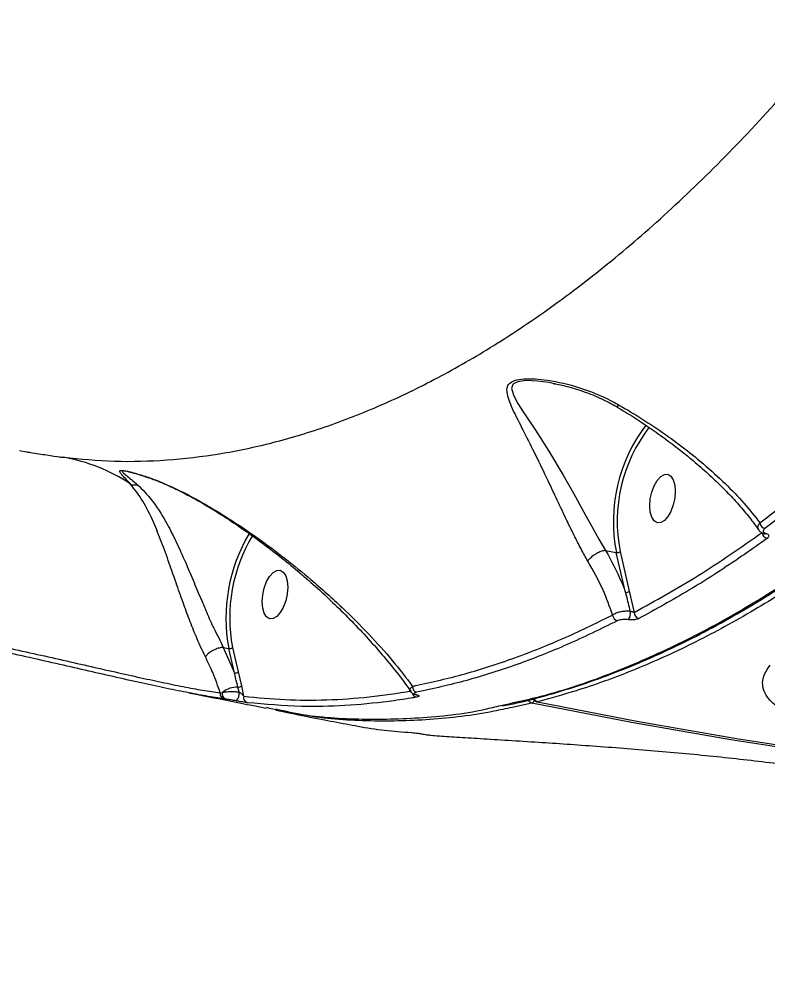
# Model space of a CAD drawing. Header units: millimetres. Extents: x -8422 to 28150, y -6982 to 5510.
# Drawn here: x 20498.1 to 20634.1, y 600.8 to 776.8 of the extents above; entities that cross this region are included whole.
import ezdxf

# ---------------------------------------------------------------- set-up
doc = ezdxf.new("R2010")
doc.units = ezdxf.units.MM
for name, color, linetype in [('DIKOM_ОБЪЕКТ', 7, 'Continuous'), ('DIKOM_РАЗМЕР_ЗОНА', 7, 'Continuous'), ('DIKOM_РАЗМЕР_ОБЪЕКТА', 7, 'Continuous')]:
    doc.layers.add(name, color=color, linetype=linetype)
doc.styles.add('style1', font='arial.ttf', dxfattribs={"width": 0.8})
doc.dimstyles.new('1-50', dxfattribs={"dimtxt": 300, "dimasz": 200, "dimexe": 100, "dimexo": 0, "dimgap": 100, "dimtad": 1, "dimdec": 0, "dimtxsty": 'style1', "dimcen": 0, "dimclrd": 7, "dimclre": 7, "dimadec": 1, "dimazin": 2, "dimtfac": 1, "dimtdec": 0, "dimtmove": 1, "dimatfit": 3, "dimfxl": 0, "dimlwd": 25, "dimlwe": 18, "dimarcsym": 0})

# ---------------------------------------------------------------- blocks, each defined once
blk = doc.blocks.new('*D15')
at = {"layer": 'Defpoints', "color": 0, "transparency": 16777216}
for p in [(19380.28, 3651.45), (27070.13, 3651.45), (15204.41, -3115.19)]:
    blk.add_point(p, dxfattribs=at)
at = {"layer": 'DIKOM_РАЗМЕР_ОБЪЕКТА', "color": 7, "lineweight": 18, "transparency": 16777216}
for p, q in [((19380.28, 3651.45), (27170.13, 3651.45)), ((15204.41, -3115.19), (27170.13, -3115.19))]:
    blk.add_line(p, q, dxfattribs=at)
at = {"layer": 'DIKOM_РАЗМЕР_ОБЪЕКТА', "color": 7, "lineweight": 25, "transparency": 16777216}
blk.add_line((27070.13, -2915.19), (27070.13, 3451.45), dxfattribs=at)
at = {"layer": 'DIKOM_РАЗМЕР_ОБЪЕКТА', "color": 7, "transparency": 16777216}
for points in [[(27036.8, 3451.45), (27103.47, 3451.45), (27070.13, 3651.45)], [(27036.8, -2915.19), (27103.47, -2915.19), (27070.13, -3115.19)]]:
    blk.add_solid(points, dxfattribs=at)
at = {"layer": 'DIKOM_РАЗМЕР_ОБЪЕКТА', "color": 0, "transparency": 16777216, "insert": (26816.96, -135.25), "char_height": 300, "attachment_point": 5, "rotation": 90, "style": 'style1'}
blk.add_mtext('6750', dxfattribs=at)
blk = doc.blocks.new('*D16')
at = {"layer": 'Defpoints', "color": 0, "transparency": 16777216}
for p in [(12490, 1387.95), (23986.61, 1004.03), (12490, -5796.5)]:
    blk.add_point(p, dxfattribs=at)
at = {"layer": 'DIKOM_РАЗМЕР_ОБЪЕКТА', "color": 7, "lineweight": 18, "transparency": 16777216}
for p, q in [((12490, 1387.95), (12490, -5896.5)), ((23986.61, 1004.03), (23986.61, -5896.5))]:
    blk.add_line(p, q, dxfattribs=at)
at = {"layer": 'DIKOM_РАЗМЕР_ОБЪЕКТА', "color": 7, "lineweight": 25, "transparency": 16777216}
blk.add_line((23786.61, -5796.5), (12690, -5796.5), dxfattribs=at)
at = {"layer": 'DIKOM_РАЗМЕР_ОБЪЕКТА', "color": 7, "transparency": 16777216}
for points in [[(12690, -5763.17), (12690, -5829.83), (12490, -5796.5)], [(23786.61, -5763.17), (23786.61, -5829.83), (23986.61, -5796.5)]]:
    blk.add_solid(points, dxfattribs=at)
at = {"layer": 'DIKOM_РАЗМЕР_ОБЪЕКТА', "color": 0, "transparency": 16777216, "insert": (18238.3, -5543.33), "char_height": 300, "attachment_point": 5, "style": 'style1'}
blk.add_mtext('11500', dxfattribs=at)
blk = doc.blocks.new('*D14')
at = {"layer": 'Defpoints', "color": 0, "transparency": 16777216}
for p in [(20684.73, 5148.63), (28049.7, 5148.63), (14575.76, -5055.5)]:
    blk.add_point(p, dxfattribs=at)
at = {"layer": 'DIKOM_РАЗМЕР_ЗОНА', "color": 7, "lineweight": 18, "transparency": 16777216}
for p, q in [((20684.73, 5148.63), (28149.7, 5148.63)), ((14575.76, -5055.5), (28149.7, -5055.5))]:
    blk.add_line(p, q, dxfattribs=at)
at = {"layer": 'DIKOM_РАЗМЕР_ЗОНА', "color": 7, "lineweight": 25, "transparency": 16777216}
blk.add_line((28049.7, -4855.5), (28049.7, 4948.63), dxfattribs=at)
at = {"layer": 'DIKOM_РАЗМЕР_ЗОНА', "color": 7, "transparency": 16777216}
for points in [[(28016.36, 4948.63), (28083.03, 4948.63), (28049.7, 5148.63)], [(28016.36, -4855.5), (28083.03, -4855.5), (28049.7, -5055.5)]]:
    blk.add_solid(points, dxfattribs=at)
at = {"layer": 'DIKOM_РАЗМЕР_ЗОНА', "color": 0, "transparency": 16777216, "insert": (27796.52, -63.59), "char_height": 300, "attachment_point": 5, "rotation": 90, "style": 'style1'}
blk.add_mtext('10200', dxfattribs=at)
blk = doc.blocks.new('*D13')
at = {"layer": 'Defpoints', "color": 0, "transparency": 16777216}
for p in [(10490, 1785.06), (25983.09, 460.53), (10490, -6882.5)]:
    blk.add_point(p, dxfattribs=at)
at = {"layer": 'DIKOM_РАЗМЕР_ЗОНА', "color": 7, "lineweight": 18, "transparency": 16777216}
for p, q in [((10490, 1785.06), (10490, -6982.5)), ((25983.09, 460.53), (25983.09, -6982.5))]:
    blk.add_line(p, q, dxfattribs=at)
at = {"layer": 'DIKOM_РАЗМЕР_ЗОНА', "color": 7, "lineweight": 25, "transparency": 16777216}
blk.add_line((25783.09, -6882.5), (10690, -6882.5), dxfattribs=at)
at = {"layer": 'DIKOM_РАЗМЕР_ЗОНА', "color": 7, "transparency": 16777216}
for points in [[(10690, -6849.17), (10690, -6915.83), (10490, -6882.5)], [(25783.09, -6849.17), (25783.09, -6915.83), (25983.09, -6882.5)]]:
    blk.add_solid(points, dxfattribs=at)
at = {"layer": 'DIKOM_РАЗМЕР_ЗОНА', "color": 0, "transparency": 16777216, "insert": (18236.55, -6629.33), "char_height": 300, "attachment_point": 5, "style": 'style1'}
blk.add_mtext('15500', dxfattribs=at)

msp = doc.modelspace()

# ---------------------------------------------------------------- linework, layer by layer
at = {"layer": 'DIKOM_ОБЪЕКТ', "color": 7, "linetype": 'Continuous', "lineweight": 15}
for p, q in [((20595.66, 710.45), (20595.13, 710.59)), ((20498.1, 698.43), (20499.4, 698.22)), ((20604.66, 680.3), (20604.66, 680.3)), ((20604.66, 680.3), (20606.61, 679.9)), ((20608.3, 672.66), (20606.61, 679.9)), ((20607.28, 680.11), (20608.97, 672.87)), ((20608.97, 672.87), (20609.85, 669.03)), ((20535.16, 662.66), (20535.16, 662.66)), ((20535.16, 662.66), (20536.15, 662.46)), ((20535.16, 662.66), (20537.19, 658.02)), ((20537.19, 658.02), (20536.15, 662.46)), ((20536.82, 662.67), (20537.86, 658.24)), ((20537.86, 658.24), (20538.45, 655.66)), ((20534.61, 654.39), (20535.03, 654.5)), ((20538.04, 654.56), (20537.83, 655.44)), ((20538.45, 655.66), (20538.87, 653.78)), ((20535.59, 653.28), (20535.3, 653.32)), ((20591.28, 652.55), (20587.65, 651.77))]:
    msp.add_line(p, q, dxfattribs=at)
at = {"layer": 'DIKOM_ОБЪЕКТ', "color": 7, "linetype": 'Continuous', "lineweight": 15, "flags": 128}
for points in [[(20595.13, 710.59), (20594.37, 710.78), (20592.26, 711.06), (20590.18, 711.13), (20588.68, 710.92), (20587.93, 710.54), (20587.81, 710.43), (20587.56, 709.72), (20587.95, 708.35), (20588.72, 706.95), (20589.67, 705.46), (20591.89, 702.12), (20594.33, 698.31), (20596.93, 693.98), (20598.8, 690.71), (20600.73, 687.21), (20602.07, 684.78), (20603.44, 682.35), (20604.66, 680.3), (20604.66, 680.3), (20604.66, 680.3)], [(20617.33, 691.03), (20617.24, 689.79), (20616.97, 688.54), (20616.53, 687.38), (20615.98, 686.42), (20615.35, 685.72), (20614.69, 685.34), (20614.05, 685.32), (20613.5, 685.65), (20613.07, 686.32), (20612.79, 687.26), (20612.7, 688.39), (20612.79, 689.64), (20613.07, 690.89), (20613.5, 692.05), (20614.05, 693.01), (20614.69, 693.71), (20615.35, 694.09), (20615.98, 694.11), (20616.53, 693.77), (20616.97, 693.11), (20617.24, 692.17), (20617.33, 691.03)], [(20546.87, 673.59), (20546.78, 672.35), (20546.51, 671.1), (20546.07, 669.94), (20545.52, 668.98), (20544.89, 668.28), (20544.23, 667.9), (20543.59, 667.88), (20543.04, 668.21), (20542.61, 668.88), (20542.33, 669.82), (20542.24, 670.95), (20542.33, 672.2), (20542.61, 673.45), (20543.04, 674.61), (20543.59, 675.57), (20544.23, 676.27), (20544.89, 676.65), (20545.52, 676.67), (20546.07, 676.33), (20546.51, 675.67), (20546.78, 674.73), (20546.87, 673.59)], [(20991.2, 659.98), (20986.45, 658.81), (20968.97, 654.73), (20951.41, 651.01), (20933.77, 647.65), (20916.06, 644.65), (20898.29, 642.01), (20880.45, 639.73), (20862.56, 637.81), (20844.62, 636.26), (20826.64, 635.06), (20808.61, 634.23), (20790.55, 633.76), (20772.47, 633.66), (20754.36, 633.92), (20736.24, 634.54), (20718.1, 635.52), (20699.96, 636.87), (20681.81, 638.58), (20663.68, 640.66), (20645.55, 643.09), (20627.44, 645.88), (20609.35, 649.04), (20591.28, 652.55)], [(20592.3, 652.8), (20610.36, 649.29), (20628.45, 646.14), (20646.57, 643.34), (20664.69, 640.91), (20682.83, 638.84), (20700.97, 637.13), (20719.12, 635.78), (20737.25, 634.79), (20755.38, 634.17), (20773.49, 633.91), (20791.57, 634.02), (20809.63, 634.48), (20827.65, 635.31), (20845.64, 636.51), (20863.58, 638.07), (20881.47, 639.98), (20899.3, 642.26), (20917.08, 644.91), (20934.79, 647.91), (20952.43, 651.27), (20969.99, 654.99), (20987.47, 659.06), (20995.63, 661.09)], [(20592.19, 652.8), (20592.2, 652.8), (20592.3, 652.8)]]:
    msp.add_lwpolyline(points, dxfattribs=at)
at = {"layer": 'DIKOM_ОБЪЕКТ', "color": 7, "linetype": 'Continuous', "lineweight": 15}
for centre, radius, start, end in [((20635.14, 685.5), 29.07, 142.704, 191.1038), ((20635.01, 685.53), 28.24, 142.6956, 191.0448), ((20500.84, 666.26), 31.38, 56.1573, 80.3737), ((20519.13, 694.42), 2.25, 248.7777, 281.8295), ((20633.91, 685.43), 1.21, 187.1016, 255.5257), ((20565.82, 667.96), 30.17, 149.2804, 190.5104), ((20565.52, 668.02), 29.19, 149.1467, 190.555), ((20634.31, 683.63), 1.2, 183.6167, 255.5488), ((20633.58, 683.74), 0.422, 256.2913, 301.6992), ((20606.76, 680.61), 0.728, 258.8679, 316.6213), ((20608.44, 673.37), 0.728, 258.8667, 316.6254), ((20607.07, 668.59), 1.13, 182.1134, 255.0384), ((20607.16, 668.91), 2.01, 323.1052, 10.2535), ((20610.99, 669.01), 1.14, 178.9548, 255.01), ((20536.29, 663.17), 0.728, 258.8667, 316.6254), ((20537.33, 658.74), 0.728, 258.865, 316.6225), ((20535.92, 654.17), 0.952, 159.484, 249.3516), ((20537.63, 651.4), 4.04, 87.1713, 129.9039), ((20536.41, 654.22), 1.67, 310.8652, 11.8406), ((20537.92, 656.17), 0.731, 262.6819, 316.2329), ((20570.61, 655.52), 1.04, 176.049, 254.8089), ((20535.54, 654.23), 0.945, 170.6785, 255.1898), ((20539.81, 653.55), 0.965, 166.2143, 254.7186), ((20570.49, 654.57), 0.978, 195.0737, 256.0574), ((20570.26, 654.45), 0.369, 256.2131, 276.7185), ((20591.52, 653.5), 0.977, 203.1754, 256.2699), ((20590.94, 653.31), 0.831, 294.6613, 340.8997), ((20592.39, 653.78), 1, 206.0296, 258.4398), ((20592.53, 653.75), 0.972, 202.5302, 256.5066)]:
    msp.add_arc(centre, radius, start, end, dxfattribs=at)
for points, knots in [([(20832.54, 1312.89), (20833.32, 1309.28), (20835.43, 1299.54), (20838.34, 1283.06), (20841.1, 1263.34), (20843.22, 1242.79), (20844.68, 1221.48), (20845.46, 1199.45), (20845.54, 1177.19), (20844.93, 1154.77), (20843.66, 1132.29), (20841.73, 1109.38), (20839.09, 1086.1), (20835.74, 1062.52), (20831.77, 1039.16), (20827.19, 1016.1), (20822.05, 993.4), (20816.26, 970.7), (20809.82, 948.07), (20802.74, 925.6), (20795.16, 903.79), (20787.13, 882.68), (20778.69, 862.33), (20769.71, 842.39), (20760.19, 822.97), (20750.16, 804.15), (20739.83, 786.33), (20729.25, 769.55), (20718.47, 753.84), (20707.3, 738.92), (20695.78, 724.9), (20683.94, 711.84), (20672.53, 700.53), (20661.63, 690.81), (20651.27, 682.51), (20640.82, 675.07), (20630.31, 668.52), (20619.86, 662.93), (20609.51, 658.32), (20600.34, 654.99), (20594.63, 653.44), (20592.3, 652.8)], [0, 0, 0, 0, 0.015652, 0.042168, 0.068704, 0.09522, 0.122506, 0.149815, 0.177101, 0.203617, 0.230153, 0.256669, 0.283955, 0.311263, 0.338549, 0.365065, 0.391601, 0.418117, 0.445403, 0.472712, 0.499998, 0.526513, 0.55305, 0.579566, 0.606852, 0.63416, 0.661446, 0.687962, 0.714498, 0.741014, 0.7683, 0.795608, 0.822894, 0.845972, 0.869077, 0.892183, 0.915507, 0.938831, 0.961564, 0.984349, 1, 1, 1, 1]), ([(20585.59, 652.12), (20588.68, 652.79), (20595.69, 654.32), (20606.76, 658.23), (20618.73, 663.52), (20630.84, 670.14), (20643.05, 678.06), (20655.33, 687.32), (20667.4, 697.69), (20679.24, 709.12), (20690.8, 721.52), (20702.28, 735.1), (20713.62, 749.86), (20724.8, 765.78), (20735.56, 782.5), (20745.87, 799.94), (20755.73, 818.03), (20765.28, 837.05), (20774.48, 856.97), (20783.3, 877.75), (20791.53, 898.93), (20799.16, 920.43), (20806.19, 942.15), (20812.74, 964.47), (20818.76, 987.31), (20824.22, 1010.61), (20828.79, 1032.88), (20832.57, 1054.02), (20835.66, 1073.98), (20838.27, 1093.98), (20840.39, 1113.98), (20842, 1133.74), (20843.1, 1153.19), (20843.66, 1170.3), (20843.73, 1180.91), (20843.76, 1185.23)], [0, 0, 0, 0, 0.02474, 0.056166, 0.087615, 0.11904, 0.151378, 0.183743, 0.216081, 0.247506, 0.278956, 0.310381, 0.342719, 0.375084, 0.407422, 0.438847, 0.470296, 0.501722, 0.53406, 0.566424, 0.598762, 0.630188, 0.661637, 0.693062, 0.7254, 0.757765, 0.790103, 0.817454, 0.844837, 0.87222, 0.899863, 0.927505, 0.954447, 0.981451, 1, 1, 1, 1]), ([(20585.89, 652.03), (20586.76, 652.2), (20589.59, 652.77), (20594.42, 654.06), (20600.36, 655.89), (20606.31, 658.04), (20612.26, 660.47), (20618.19, 663.21), (20624.12, 666.23), (20630.03, 669.56), (20635.94, 673.17), (20641.85, 677.09), (20647.76, 681.29), (20653.66, 685.8), (20659.57, 690.61), (20665.47, 695.72), (20671.36, 701.12), (20677.22, 706.78), (20683.01, 712.69), (20688.73, 718.83), (20694.39, 725.22), (20699.99, 731.84), (20705.53, 738.72), (20711.01, 745.83), (20716.43, 753.2), (20721.8, 760.81), (20727.12, 768.67), (20732.38, 776.79), (20737.58, 785.15), (20742.7, 793.72), (20747.72, 802.46), (20752.62, 811.36), (20757.42, 820.42), (20762.1, 829.64), (20766.68, 839.03), (20771.15, 848.58), (20775.52, 858.3), (20779.79, 868.2), (20783.95, 878.27), (20788.01, 888.52), (20791.97, 898.94), (20795.81, 909.49), (20799.52, 920.13), (20803.08, 930.84), (20806.49, 941.61), (20809.76, 952.44), (20812.89, 963.33), (20815.88, 974.3), (20818.73, 985.34), (20821.44, 996.45), (20824.01, 1007.65), (20826.45, 1018.92), (20828.74, 1030.28), (20830.89, 1041.69), (20832.89, 1053.1), (20834.72, 1064.47), (20836.39, 1075.79), (20837.9, 1087.08), (20839.25, 1098.32), (20840.44, 1109.52), (20841.46, 1120.7), (20842.33, 1131.84), (20843.04, 1142.96), (20843.59, 1154.06), (20843.98, 1165.14), (20844.2, 1175.44), (20844.23, 1182.01), (20844.24, 1184.93)], [0, 0, 0, 0, 0.006939, 0.022596, 0.038303, 0.053957, 0.069536, 0.085059, 0.100544, 0.116007, 0.131465, 0.146935, 0.162428, 0.177963, 0.193556, 0.209224, 0.224964, 0.24068, 0.256302, 0.271859, 0.287368, 0.302846, 0.318311, 0.333781, 0.349267, 0.364787, 0.380359, 0.395999, 0.411721, 0.427445, 0.443087, 0.458657, 0.474173, 0.489653, 0.505114, 0.520575, 0.536049, 0.551551, 0.567099, 0.582712, 0.598405, 0.61413, 0.629793, 0.64538, 0.660907, 0.676393, 0.691855, 0.707311, 0.722777, 0.738266, 0.753796, 0.769385, 0.785051, 0.800777, 0.816471, 0.832079, 0.847622, 0.863118, 0.878586, 0.894042, 0.909505, 0.924986, 0.940503, 0.956073, 0.971714, 0.987434, 1, 1, 1, 1]), ([(20506.09, 697.2), (20509.18, 696.9), (20515.38, 696.32), (20524.87, 696.59), (20534.46, 697.7), (20544.27, 699.76), (20554.29, 702.79), (20564.5, 706.83), (20574.74, 711.83), (20585.27, 717.94), (20596.07, 725.26), (20607.1, 733.86), (20618.14, 743.6), (20629.15, 754.49), (20640.09, 766.54), (20650.71, 779.45), (20660.98, 793.16), (20670.88, 807.58), (20680.59, 822.97), (20690.05, 839.31), (20699.24, 856.57), (20707.94, 874.36), (20716.14, 892.59), (20723.82, 911.18), (20731.13, 930.46), (20738.02, 950.38), (20744.45, 970.88), (20749.9, 990.17), (20754.49, 1008.09), (20758.33, 1024.62), (20761.83, 1041.28), (20764.97, 1058.03), (20767.73, 1074.78), (20770.11, 1091.54), (20772.15, 1108.31), (20773.18, 1119.46), (20773.69, 1125.03)], [0, 0, 0, 0, 0.027765, 0.055564, 0.083362, 0.111128, 0.140031, 0.168973, 0.197914, 0.226818, 0.258245, 0.289696, 0.321123, 0.353467, 0.385839, 0.418183, 0.449506, 0.480853, 0.512176, 0.544413, 0.576676, 0.608912, 0.640161, 0.671434, 0.702682, 0.734841, 0.767027, 0.799186, 0.824146, 0.849107, 0.874267, 0.899427, 0.924469, 0.949512, 0.974756, 1, 1, 1, 1]), ([(20632.71, 685.28), (20636.47, 688.17), (20644.01, 693.94), (20655.24, 703.97), (20666.42, 714.91), (20673.77, 723.08), (20677.44, 727.16)], [0, 0, 0, 0, 0.248597, 0.497194, 0.748597, 1, 1, 1, 1]), ([(20678.43, 726.22), (20674.79, 722.18), (20667.52, 714.08), (20656.36, 703.15), (20645.06, 693.04), (20637.42, 687.19), (20633.6, 684.26)], [0, 0, 0, 0, 0.248596, 0.497193, 0.748597, 1, 1, 1, 1]), ([(20601.43, 678.36), (20601.02, 679.08), (20600.17, 680.58), (20598.89, 683.09), (20597.44, 686.08), (20595.86, 689.43), (20593.98, 693.44), (20591.95, 697.61), (20589.93, 701.69), (20588.05, 705.27), (20586.9, 707.92), (20586.62, 709.66), (20587.07, 710.64), (20588.12, 711.23), (20589.82, 711.5), (20591.86, 711.48), (20595.29, 711.1), (20599.96, 710), (20604.24, 708.27), (20606.49, 707.03), (20606.95, 706.78)], [0, 0, 0, 0, 0.039972, 0.083838, 0.127732, 0.188933, 0.25023, 0.335039, 0.419981, 0.502436, 0.584612, 0.629742, 0.658082, 0.686913, 0.717999, 0.753286, 0.78872, 0.882241, 0.975869, 1, 1, 1, 1]), ([(20595.14, 710.63), (20595.28, 710.61), (20596.22, 710.45), (20598.24, 709.93), (20601.18, 709.02), (20604.19, 707.78), (20606.07, 706.72), (20606.94, 706.23)], [0, 0, 0, 0, 0.032616, 0.232244, 0.495345, 0.763375, 1, 1, 1, 1]), ([(20606.95, 706.23), (20606.92, 706.25), (20606.85, 706.31), (20606.89, 706.56), (20606.95, 706.75), (20606.95, 706.78)], [0, 0, 0, 0, 0.387287, 0.906528, 1, 1, 1, 1]), ([(20606.94, 706.2), (20607.25, 706.02), (20608.61, 705.23), (20610.94, 703.74), (20613.92, 701.73), (20616.82, 699.61), (20619.63, 697.39), (20622.33, 695.11), (20624.86, 692.77), (20627.23, 690.4), (20629.38, 688.02), (20631.16, 685.87), (20632.1, 684.54), (20632.5, 683.97)], [0, 0, 0, 0, 0.027102, 0.117554, 0.21062, 0.306375, 0.404718, 0.505338, 0.6077, 0.711378, 0.816936, 0.922135, 1, 1, 1, 1]), ([(20606.95, 706.78), (20607.64, 706.39), (20609.88, 705.09), (20613.49, 702.79), (20617.63, 699.87), (20621.68, 696.71), (20625.52, 693.33), (20629.06, 689.77), (20631.35, 687.09), (20632.46, 685.61), (20632.71, 685.28)], [0, 0, 0, 0, 0.06012, 0.196235, 0.332817, 0.469062, 0.630328, 0.792115, 0.953434, 1, 1, 1, 1]), ([(20499.4, 698.22), (20499.64, 698.18), (20500.94, 697.97), (20503.14, 697.62), (20505.11, 697.32), (20505.87, 697.22), (20506.09, 697.2)], [0, 0, 0, 0, 0.085323, 0.475421, 0.854648, 1, 1, 1, 1]), ([(20518.32, 692.32), (20517.72, 692.97), (20516.89, 693.86), (20516.29, 694.56), (20516.28, 694.81), (20516.69, 694.85), (20517.47, 694.74), (20518.83, 694.42), (20520.7, 693.86), (20524.12, 692.67), (20526.77, 691.38), (20528.72, 690.43)], [0, 0, 0, 0, 0.231125, 0.319683, 0.391423, 0.436715, 0.482245, 0.545692, 0.638836, 0.734214, 1, 1, 1, 1]), ([(20517.83, 694.61), (20517.79, 694.62), (20517.48, 694.69), (20517.06, 694.74), (20516.74, 694.69), (20516.92, 694.43), (20517.79, 693.72), (20518.83, 692.85), (20519.59, 692.22)], [0, 0, 0, 0, 0.013004, 0.0986, 0.184189, 0.32618, 0.509082, 1, 1, 1, 1]), ([(20517.94, 694.58), (20517.95, 694.58), (20518.08, 694.56), (20518.56, 694.44), (20519.49, 694.19), (20520.29, 693.95), (20520.84, 693.76), (20520.88, 693.74)], [0, 0, 0, 0, 0.010246, 0.231955, 0.484681, 0.96494, 1, 1, 1, 1]), ([(20520.88, 693.74), (20521.4, 693.56), (20522.58, 693.16), (20524.6, 692.34), (20526.71, 691.4), (20528.11, 690.63), (20528.73, 690.29)], [0, 0, 0, 0, 0.19836, 0.447445, 0.756662, 1, 1, 1, 1]), ([(20531.91, 660.96), (20531.34, 662.18), (20530.33, 664.3), (20528.99, 667.71), (20527.78, 670.99), (20526.56, 674.47), (20525.27, 678.19), (20523.93, 681.88), (20522.35, 685.79), (20520.53, 689.5), (20519.06, 691.37), (20518.32, 692.32)], [0, 0, 0, 0, 0.104509, 0.182316, 0.262397, 0.354621, 0.449524, 0.561807, 0.677236, 0.835915, 1, 1, 1, 1]), ([(20519.59, 692.22), (20520.47, 691.33), (20522.26, 689.53), (20524.48, 686.03), (20526.42, 682.3), (20527.99, 678.85), (20529.49, 675.32), (20530.83, 672.1), (20532.16, 669), (20533.51, 665.81), (20534.69, 663.82), (20535.16, 662.66), (20535.16, 662.66)], [0, 0, 0, 0, 0.163131, 0.330464, 0.444255, 0.56061, 0.652382, 0.746429, 0.822259, 0.900119, 0.999987, 1, 1, 1, 1]), ([(20528.72, 690.43), (20529.97, 689.74), (20532.48, 688.37), (20536.76, 685.73), (20541.49, 682.54), (20546.49, 678.8), (20551.66, 674.58), (20556.77, 669.99), (20561.68, 665.07), (20566, 660.28), (20568.39, 657.15), (20569.58, 655.59)], [0, 0, 0, 0, 0.066131, 0.132303, 0.238336, 0.344731, 0.450977, 0.593956, 0.729224, 0.864722, 1, 1, 1, 1]), ([(20528.75, 690.34), (20528.73, 690.35), (20528.71, 690.36), (20528.72, 690.42), (20528.72, 690.43)], [0, 0, 0, 0, 0.799182, 1, 1, 1, 1]), ([(20528.74, 690.33), (20529.2, 690.08), (20530.64, 689.31), (20533.03, 687.89), (20535.98, 686.03), (20539.03, 683.97), (20542.21, 681.68), (20545.47, 679.19), (20548.74, 676.52), (20551.96, 673.73), (20555.11, 670.81), (20558.2, 667.76), (20561.21, 664.59), (20564.09, 661.35), (20566.7, 658.13), (20568.41, 655.9), (20569.16, 654.77), (20569.23, 654.66)], [0, 0, 0, 0, 0.024123, 0.075328, 0.130421, 0.18988, 0.254131, 0.324488, 0.397865, 0.474137, 0.553567, 0.636337, 0.72264, 0.813475, 0.902974, 0.990665, 1, 1, 1, 1]), ([(20632.52, 683.99), (20632.49, 684.03), (20632.33, 684.21), (20632.33, 684.63), (20632.5, 685.03), (20632.68, 685.25), (20632.71, 685.28)], [0, 0, 0, 0, 0.119545, 0.504172, 0.917604, 1, 1, 1, 1]), ([(20609.85, 669.03), (20613.72, 671.16), (20621.49, 675.44), (20629.23, 680.84), (20633.11, 683.55)], [0, 0, 0, 0, 0.499273, 1, 1, 1, 1]), ([(20632.52, 683.98), (20632.53, 683.96), (20632.61, 683.78), (20632.94, 683.56), (20633.25, 683.38), (20633.46, 683.34), (20633.48, 683.33)], [0, 0, 0, 0, 0.063293, 0.480544, 0.962477, 1, 1, 1, 1]), ([(20633.6, 684.26), (20633.49, 684.16), (20633.3, 683.98), (20633.29, 683.72), (20633.44, 683.53), (20633.65, 683.43), (20633.78, 683.39), (20633.8, 683.38)], [0, 0, 0, 0, 0.327725, 0.573901, 0.779625, 0.962778, 1, 1, 1, 1]), ([(20633.47, 683.33), (20633.48, 683.33), (20633.52, 683.32), (20633.53, 683.31), (20633.52, 683.31), (20633.52, 683.32)], [0, 0, 0, 0, 0.184395, 0.957916, 1, 1, 1, 1]), ([(20633.8, 683.38), (20633.83, 683.37), (20633.97, 683.33), (20634.18, 683.22), (20634.33, 683.01), (20634.32, 682.74), (20634.12, 682.56), (20634.01, 682.47)], [0, 0, 0, 0, 0.04407, 0.224551, 0.433773, 0.687511, 1, 1, 1, 1]), ([(20634.01, 682.47), (20633.66, 682.22), (20631.95, 680.99), (20627.22, 677.69), (20619.79, 672.89), (20613.73, 669.57), (20610.69, 667.9)], [0, 0, 0, 0, 0.044141, 0.220713, 0.610013, 1, 1, 1, 1]), ([(20604.66, 680.3), (20604.43, 680.26), (20603.99, 680.17), (20603.22, 679.84), (20602.48, 679.41), (20601.88, 678.92), (20601.57, 678.56), (20601.45, 678.39), (20601.43, 678.36)], [0, 0, 0, 0, 0.197579, 0.395155, 0.592731, 0.790302, 0.968101, 1, 1, 1, 1]), ([(20604.66, 680.3), (20605.68, 678.41), (20607.05, 675.86), (20608.05, 673.31), (20608.3, 672.66)], [0, 0, 0, 0, 0.742181, 1, 1, 1, 1]), ([(20605.94, 668.55), (20605.4, 670.05), (20604.25, 673.31), (20602.42, 676.59), (20601.43, 678.36)], [0, 0, 0, 0, 0.460489, 1, 1, 1, 1]), ([(20609.14, 669.26), (20608.92, 670.19), (20608.64, 671.32), (20608.36, 672.45), (20608.3, 672.66)], [0, 0, 0, 0, 0.814804, 1, 1, 1, 1]), ([(20569.58, 655.59), (20572.57, 656.25), (20578.55, 657.57), (20587.62, 660.49), (20596.75, 664.05), (20602.87, 667.05), (20605.94, 668.55)], [0, 0, 0, 0, 0.2491, 0.4982, 0.7491, 1, 1, 1, 1]), ([(20605.94, 668.55), (20606, 668.59), (20606.21, 668.76), (20606.73, 669), (20607.51, 669.21), (20608.35, 669.31), (20608.87, 669.28), (20609.14, 669.26)], [0, 0, 0, 0, 0.090303, 0.33221, 0.559064, 0.777586, 1, 1, 1, 1]), ([(20609.14, 669.26), (20609.18, 669.25), (20609.24, 669.24), (20609.35, 669.21), (20609.49, 669.17), (20609.66, 669.11), (20609.78, 669.06), (20609.83, 669.03), (20609.85, 669.03)], [0, 0, 0, 0, 0.152245, 0.182452, 0.386875, 0.62394, 0.895656, 1, 1, 1, 1]), ([(20606.78, 667.49), (20603.73, 666), (20597.64, 663.02), (20588.51, 659.45), (20579.39, 656.51), (20573.36, 655.18), (20570.34, 654.51)], [0, 0, 0, 0, 0.2491, 0.498199, 0.7491, 1, 1, 1, 1]), ([(20608.77, 667.7), (20608.6, 667.72), (20608.28, 667.75), (20607.77, 667.73), (20607.28, 667.67), (20606.96, 667.58), (20606.81, 667.51), (20606.78, 667.49)], [0, 0, 0, 0, 0.216903, 0.433488, 0.661969, 0.908091, 1, 1, 1, 1]), ([(20610.69, 667.9), (20610.66, 667.89), (20610.52, 667.82), (20610.21, 667.73), (20609.74, 667.67), (20609.24, 667.65), (20608.92, 667.68), (20608.77, 667.7)], [0, 0, 0, 0, 0.091879, 0.33556, 0.563073, 0.781432, 1, 1, 1, 1]), ([(20535.3, 653.32), (20534.24, 653.48), (20532.2, 653.79), (20528.48, 654.48), (20524.45, 655.3), (20520.01, 656.26), (20515.21, 657.34), (20510.11, 658.51), (20504.78, 659.73), (20499.29, 660.96), (20493.69, 662.19), (20489.94, 662.96), (20488.07, 663.35)], [0, 0, 0, 0, 0.107082, 0.205973, 0.305184, 0.404076, 0.503337, 0.602917, 0.702178, 0.801346, 0.900832, 1, 1, 1, 1]), ([(20488.33, 664.2), (20490.16, 663.82), (20493.84, 663.06), (20499.33, 661.86), (20504.71, 660.65), (20509.93, 659.46), (20514.93, 658.32), (20519.64, 657.27), (20523.99, 656.33), (20527.93, 655.52), (20531.57, 654.84), (20533.57, 654.54), (20534.61, 654.39)], [0, 0, 0, 0, 0.09928, 0.198874, 0.298153, 0.397421, 0.497007, 0.596273, 0.695088, 0.794221, 0.893033, 1, 1, 1, 1]), ([(20535.16, 662.66), (20534.92, 662.64), (20534.46, 662.59), (20533.66, 662.3), (20532.91, 661.9), (20532.34, 661.46), (20532.04, 661.13), (20531.93, 660.99), (20531.91, 660.96)], [0, 0, 0, 0, 0.204564, 0.409122, 0.613686, 0.818253, 0.967549, 1, 1, 1, 1]), ([(20534.61, 654.39), (20534.19, 655.62), (20533.44, 657.8), (20532.38, 660), (20531.91, 660.96)], [0, 0, 0, 0, 0.562392, 1, 1, 1, 1]), ([(20537.83, 655.44), (20537.76, 655.7), (20537.56, 656.56), (20537.34, 657.42), (20537.19, 658.02)], [0, 0, 0, 0, 0.303001, 1, 1, 1, 1]), ([(20640.76, 649.31), (20639.82, 649.71), (20637.93, 650.52), (20635.82, 651.84), (20634.28, 653.24), (20633.36, 654.71), (20633.1, 656.24), (20633.44, 657.81), (20634.19, 658.89), (20634.56, 659.43)], [0, 0, 0, 0, 0.142336, 0.285106, 0.428334, 0.571105, 0.713915, 0.857182, 1, 1, 1, 1]), ([(20535.03, 654.5), (20535.24, 654.54), (20535.69, 654.62), (20536.5, 654.66), (20537.33, 654.64), (20537.8, 654.59), (20538.04, 654.56)], [0, 0, 0, 0, 0.254339, 0.558695, 0.773475, 1, 1, 1, 1]), ([(20538.04, 654.56), (20538.07, 654.55), (20538.12, 654.52), (20538.23, 654.46), (20538.4, 654.33), (20538.62, 654.12), (20538.77, 653.93), (20538.86, 653.81), (20538.87, 653.78)], [0, 0, 0, 0, 0.064496, 0.118094, 0.269009, 0.529495, 0.899626, 1, 1, 1, 1]), ([(20538.87, 653.78), (20541.37, 653.54), (20546.36, 653.07), (20553.98, 653.07), (20561.64, 653.56), (20566.8, 654.36), (20569.35, 654.76)], [0, 0, 0, 0, 0.250524, 0.501048, 0.752949, 1, 1, 1, 1]), ([(20569.21, 654.64), (20569.19, 654.66), (20569.07, 654.77), (20569.08, 655.04), (20569.26, 655.35), (20569.51, 655.54), (20569.58, 655.59)], [0, 0, 0, 0, 0.058456, 0.376407, 0.843005, 1, 1, 1, 1]), ([(20569.18, 654.66), (20569.24, 654.58), (20569.38, 654.42), (20569.67, 654.25), (20569.93, 654.14), (20570.18, 654.09), (20570.26, 654.08)], [0, 0, 0, 0, 0.223321, 0.469034, 0.817786, 1, 1, 1, 1]), ([(20570.34, 654.51), (20570.16, 654.47), (20569.9, 654.4), (20569.86, 654.27), (20569.96, 654.19), (20570.14, 654.12), (20570.26, 654.09), (20570.3, 654.08)], [0, 0, 0, 0, 0.438549, 0.648675, 0.819221, 0.945166, 1, 1, 1, 1]), ([(20529, 654.38), (20531.36, 653.93), (20536.08, 653.02), (20540.66, 652.09), (20542.96, 651.62)], [0, 0, 0, 0, 0.499881, 1, 1, 1, 1]), ([(20537.5, 652.96), (20537.35, 652.98), (20537.05, 653.04), (20536.53, 653.13), (20536.01, 653.21), (20535.72, 653.26), (20535.59, 653.28)], [0, 0, 0, 0, 0.209686, 0.418165, 0.729861, 1, 1, 1, 1]), ([(20539.56, 652.62), (20539.52, 652.63), (20539.35, 652.65), (20538.97, 652.7), (20538.42, 652.79), (20537.92, 652.88), (20537.64, 652.93), (20537.5, 652.96)], [0, 0, 0, 0, 0.084356, 0.402659, 0.651832, 0.825509, 1, 1, 1, 1]), ([(20570.26, 653.62), (20569.92, 653.56), (20568.24, 653.27), (20563.89, 652.63), (20557.24, 652.01), (20548.66, 651.81), (20542.81, 652.33), (20539.56, 652.62)], [0, 0, 0, 0, 0.032157, 0.160792, 0.418284, 0.675775, 1, 1, 1, 1]), ([(20570.17, 654.09), (20570.19, 654.08), (20570.25, 654.07), (20570.29, 654.05), (20570.28, 654.06), (20570.28, 654.06)], [0, 0, 0, 0, 0.315444, 0.858847, 1, 1, 1, 1]), ([(20570.3, 654.08), (20570.34, 654.07), (20570.47, 654.04), (20570.65, 653.97), (20570.77, 653.87), (20570.72, 653.73), (20570.44, 653.67), (20570.26, 653.62)], [0, 0, 0, 0, 0.055515, 0.178394, 0.349512, 0.572887, 1, 1, 1, 1]), ([(20542.99, 651.78), (20544.55, 651.42), (20549.77, 650.23), (20559.02, 649.49), (20570.72, 649.72), (20579.64, 650.65), (20584.64, 651.88), (20585.59, 652.12)], [0, 0, 0, 0, 0.114341, 0.382665, 0.658783, 0.935126, 1, 1, 1, 1]), ([(20544.71, 651.28), (20547.46, 650.71), (20551.72, 649.83), (20556, 649.04), (20557.51, 648.76)], [0, 0, 0, 0, 0.646335, 1, 1, 1, 1]), ([(20587.65, 651.77), (20586.55, 651.53), (20581.52, 650.42), (20572.66, 649.36), (20561.18, 649.14), (20551.85, 649.82), (20546.46, 651.04), (20544.74, 651.43)], [0, 0, 0, 0, 0.075022, 0.341415, 0.608014, 0.874407, 1, 1, 1, 1]), ([(20557.52, 648.79), (20558.23, 648.63), (20562.11, 647.79), (20566.1, 647.46), (20569.36, 647.19)], [0, 0, 0, 0, 0.182414, 1, 1, 1, 1]), ([(20569.36, 647.19), (20569.39, 647.19), (20569.55, 647.18), (20569.93, 647.14), (20570.49, 647.07), (20571, 647), (20571.29, 646.95), (20571.44, 646.92)], [0, 0, 0, 0, 0.06393, 0.3886, 0.6456, 0.822312, 1, 1, 1, 1]), ([(20571.44, 646.92), (20571.6, 646.89), (20571.9, 646.84), (20572.45, 646.76), (20573.06, 646.69), (20573.4, 646.66), (20573.58, 646.64)], [0, 0, 0, 0, 0.184916, 0.368594, 0.650102, 1, 1, 1, 1]), ([(20573.58, 646.64), (20574.73, 646.57), (20577.02, 646.42), (20579.86, 646.24), (20581.29, 646.15)], [0, 0, 0, 0, 0.496492, 1, 1, 1, 1]), ([(20581.29, 646.15), (20582.93, 646.05), (20586.21, 645.85), (20591.52, 645.51), (20596.92, 645.16), (20602.32, 644.78), (20607.89, 644.36), (20613.56, 643.9), (20619.27, 643.39), (20624.93, 642.84), (20630.45, 642.24), (20635.81, 641.6), (20639.16, 641.14), (20640.83, 640.92)], [0, 0, 0, 0, 0.100969, 0.201936, 0.290337, 0.379023, 0.467424, 0.556114, 0.645089, 0.73378, 0.822426, 0.911353, 1, 1, 1, 1])]:
    msp.add_open_spline(points, degree=3, knots=knots, dxfattribs=at)

# ---------------------------------------------------------------- dimensions: what is measured, and where the dimension line sits
at = {"layer": 'DIKOM_РАЗМЕР_ЗОНА'}
dim = msp.add_linear_dim(base=(28049.7, 5148.63), p1=(14575.76, -5055.5), p2=(20684.73, 5148.63), angle=270, text='10200', dimstyle='1-50', override={"dimscale": 1, "dimtix": 0, "dimtofl": 1, "dimtmove": 1, "dimatfit": 3}, dxfattribs=at)
dim.commit()
dim.dimension.update_dxf_attribs({"geometry": '*D14', "text_midpoint": (28049.7, -63.59), "dimtype": 160})
dim = msp.add_linear_dim(base=(10490, -6882.5), p1=(25983.09, 460.53), p2=(10490, 1785.06), angle=180, text='15500', dimstyle='1-50', dxfattribs=at)
dim.commit()
dim.dimension.update_dxf_attribs({"geometry": '*D13', "text_midpoint": (18236.55, -6882.5), "dimtype": 160})
at = {"layer": 'DIKOM_РАЗМЕР_ОБЪЕКТА'}
dim = msp.add_linear_dim(base=(27070.13, 3651.45), p1=(15204.41, -3115.19), p2=(19380.28, 3651.45), angle=270, text='6750', dimstyle='1-50', override={"dimscale": 1, "dimtix": 0, "dimtofl": 1, "dimtmove": 1, "dimatfit": 3}, dxfattribs=at)
dim.commit()
dim.dimension.update_dxf_attribs({"geometry": '*D15', "text_midpoint": (27070.13, -135.25), "dimtype": 160})
dim = msp.add_linear_dim(base=(12490, -5796.5), p1=(23986.61, 1004.03), p2=(12490, 1387.95), angle=180, text='11500', dimstyle='1-50', dxfattribs=at)
dim.commit()
dim.dimension.update_dxf_attribs({"geometry": '*D16', "text_midpoint": (18238.3, -5796.5), "dimtype": 160})

doc.saveas('drawing.dxf')
